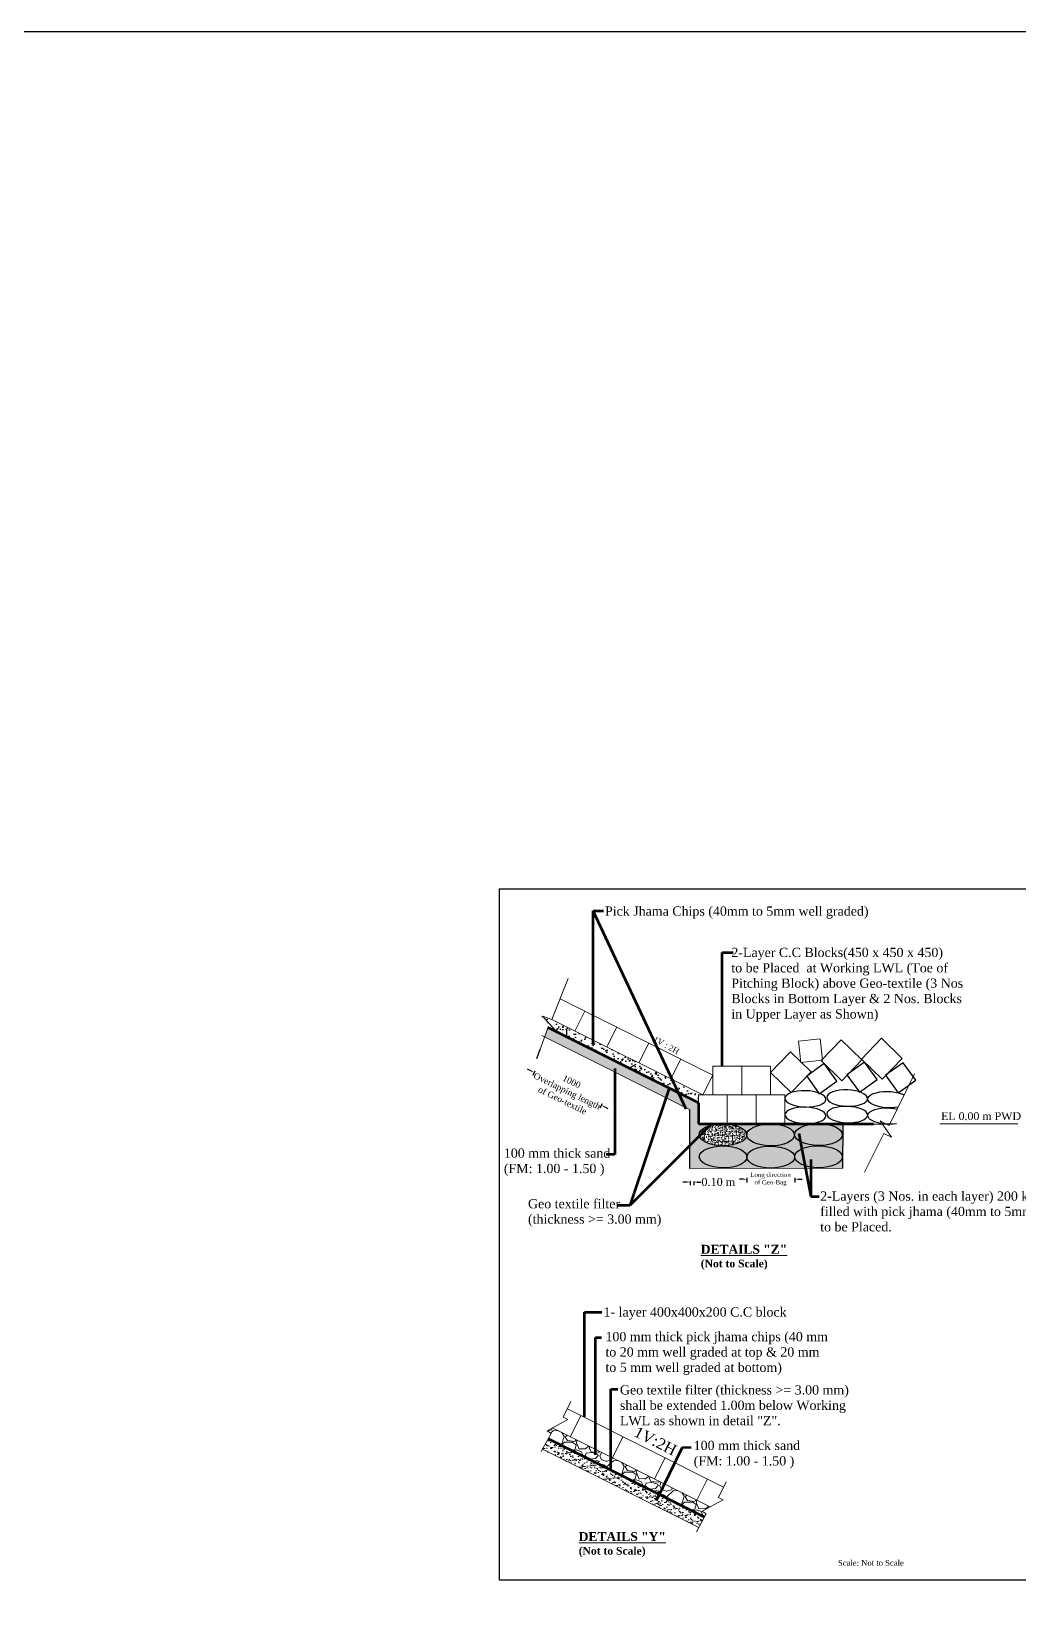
# Model space of a CAD drawing. Header units: metres. Extents: x -2434 to 11656, y -15288 to 8109.
# Drawn here: x 2060.2 to 2170.6, y -14074.8 to -13898.6 of the extents above; entities that cross this region are included whole.
import ezdxf

# ---------------------------------------------------------------- set-up
doc = ezdxf.new("R2010")
doc.units = ezdxf.units.M
doc.layers.add('Layer1', color=7, linetype='Continuous', lineweight=13)
doc.layers.add('LINE', color=7, linetype='Continuous')
doc.styles.add('dim', font='isocp.shx')
doc.styles.get("Standard").update_dxf_attribs({"font": 'times.ttf'})
doc.dimstyles.get("Standard").update_dxf_attribs({"dimtxt": 0.5, "dimasz": 0.4075, "dimexe": 0.364, "dimexo": 0.219, "dimgap": 0.09, "dimtad": 0, "dimdec": 0, "dimlfac": 1000, "dimzin": 0, "dimdsep": 46, "dimtxsty": 'Standard', "dimcen": 0.09, "dimadec": 0, "dimazin": 0, "dimtfac": 1, "dimtdec": 0, "dimtofl": 0, "dimtmove": 0, "dimatfit": 3, "dimfxl": 1, "dimtolj": 1, "dimtzin": 0, "dimarcsym": 0})
doc.dimstyles.new('STANDARD$0', dxfattribs={"dimscale": 0, "dimtxt": 8, "dimasz": 8, "dimexe": 4, "dimexo": 0, "dimgap": 2, "dimtad": 1, "dimdec": 0, "dimzin": 0, "dimdsep": 46, "dimtxsty": 'dim', "dimblk": 'DOTSMALL', "dimcen": 1, "dimclrd": 6, "dimclre": 6, "dimclrt": 256, "dimadec": 0, "dimazin": 0, "dimtfac": 1, "dimtdec": 0, "dimtix": 1, "dimtofl": 0, "dimtmove": 1, "dimatfit": 3, "dimldrblk": 'DOTSMALL', "dimfxl": 6, "dimtolj": 1, "dimtzin": 0, "dimarcsym": 0})
pattern_1 = [(50, (-90.79707, -7241.74977), (0.546554007, -0.047817257), [0.05715, -0.62865]), (355, (-90.7971, -7241.74977), (-0.10572848, 0.57316993), [0.04572, -0.50292]), (100.451, (-90.75153, -7241.75375), (0.440827505, 0.525350063), [0.04857, -0.53427]), (46.1842, (-90.7971, -7241.5974), (0.81323712, -0.126126984), [0.085725, -0.942975]), (96.6356, (-90.7293, -7241.6079), (0.7122127, 0.74227667), [0.072855, -0.801405]), (351.184, (-90.7971, -7241.5974), (0.71221382, 0.74227535), [0.06858, -0.75438]), (21, (-90.72087, -7241.63547), (0.45484464, -0.306796556), [0.05715, -0.62865]), (326, (-90.7209, -7241.63547), (0.185406085, 0.5525639), [0.04572, -0.50292]), (71.4514, (-90.68297, -7241.66103), (0.640249472, 0.245768573), [0.04857, -0.53427]), (37.5, (-90.79707, -7241.74977), (0.00926581, 0.2536651166), [0, -0.496824, 0, -0.51054, 0, -0.504825]), (7.5, (-90.79707, -7241.74977), (0.200458988, 0.300541724), [0, -0.291084, 0, -0.485394, 0, -0.192405]), (327.5, (-90.967, -7241.74977), (0.4067717855, -0.017186232), [0, -0.1905, 0, -0.59436, 0, -0.78867]), (317.5, (-91.0432, -7241.74977), (0.444387544, 0.076279473), [0, -0.24765, 0, -0.394716, 0, -0.56007])]

# ---------------------------------------------------------------- blocks, each defined once
blk = doc.blocks.new('*D1555')
at = {"layer": 'Defpoints', "color": 0, "linetype": 'ByBlock', "lineweight": -3, "ltscale": 0.5}
for p in [(2140.26, -14025.81), (2145.62, -14024.7), (2145.62, -14027.03)]:
    blk.add_point(p, dxfattribs=at)
at = {"layer": 'LINE', "color": 0, "lineweight": -2, "ltscale": 0.5}
for p, q in [((2139.85, -14027.03), (2139.45, -14027.03)), ((2140.26, -14026.88), (2140.26, -14027.39)), ((2145.62, -14026.88), (2145.62, -14027.39)), ((2146.03, -14027.03), (2146.43, -14027.03))]:
    blk.add_line(p, q, dxfattribs=at)
at = {"layer": 'LINE', "color": 0, "linetype": 'ByBlock', "lineweight": -3, "ltscale": 0.5}
for points in [[(2139.85, -14026.96), (2139.85, -14027.09), (2140.26, -14027.03)], [(2146.03, -14026.96), (2146.03, -14027.09), (2145.62, -14027.03)]]:
    blk.add_solid(points, dxfattribs=at)
at = {"layer": 'LINE', "color": 0, "linetype": 'ByBlock', "lineweight": -3, "ltscale": 0.5, "insert": (2142.91, -14027.03), "char_height": 0.5, "attachment_point": 5}
blk.add_mtext('\\A1;Long direction\\Pof Geo-Bag', dxfattribs=at)
blk = doc.blocks.new('*D1556')
at = {"layer": 'Defpoints', "color": 0, "lineweight": -3, "ltscale": 0.5}
for p in [(2133.92, -14027.03), (2134.34, -14027.05), (2134.34, -14027.34)]:
    blk.add_point(p, dxfattribs=at)
at = {"layer": 'LINE', "color": 0, "lineweight": -2, "ltscale": 0.5}
for p, q in [((2133.51, -14027.34), (2133.1, -14027.34)), ((2133.92, -14027.25), (2133.92, -14027.7)), ((2134.34, -14027.27), (2134.34, -14027.7)), ((2134.75, -14027.34), (2135.16, -14027.34))]:
    blk.add_line(p, q, dxfattribs=at)
at = {"layer": 'LINE', "color": 0, "lineweight": -3, "ltscale": 0.5}
for points in [[(2133.51, -14027.27), (2133.51, -14027.41), (2133.92, -14027.34)], [(2134.75, -14027.27), (2134.75, -14027.41), (2134.34, -14027.34)]]:
    blk.add_solid(points, dxfattribs=at)
at = {"layer": 'LINE', "color": 0, "lineweight": 13, "ltscale": 0.5, "insert": (2137.07, -14027.34), "char_height": 0.9, "attachment_point": 5}
blk.add_mtext('\\A1;0.10 m', dxfattribs=at)

msp = doc.modelspace()

# ---------------------------------------------------------------- hatches: boundary and pattern name
at = {"linetype": 'Continuous', "lineweight": -3, "ltscale": 0.5}
h = msp.add_hatch(dxfattribs=at)
h.set_pattern_fill('AR-CONC', color=0, scale=0.0083, style=0)
h.set_pattern_definition([(50, (2388.0079, -13916.4748), (1.512133, -0.1322944), [0.158115, -1.739265]), (355, (2388.0079, -13916.4748), (-0.2925155, 1.58577), [0.126492, -1.391412]), (100.451, (2388.1339, -13916.4859), (1.219623, 1.4534685), [0.134377, -1.478147]), (46.1842, (2388.0079, -13916.0532), (2.249956, -0.348951), [0.237173, -2.608897]), (96.6356, (2388.1954, -13916.0823), (1.970455, 2.053632), [0.201566, -2.21722]), (351.184, (2388.008, -13916.0532), (1.970458, 2.053628), [0.189738, -2.087118]), (21, (2388.2187, -13916.1586), (1.2584035, -0.848804), [0.158115, -1.739265]), (326, (2388.2187, -13916.1586), (0.512957, 1.52876), [0.126492, -1.391412]), (71.4514, (2388.3236, -13916.2293), (1.771357, 0.67996), [0.134377, -1.478147]), (37.5, (2388.0079, -13916.47484), (0.0256354, 0.7018068), [0, -1.3745464, 0, -1.412494, 0, -1.3966825]), (7.5, (2388.0079, -13916.47484), (0.5546032, 0.8314988), [0, -0.8053324, 0, -1.3429234, 0, -0.5323205]), (327.5, (2387.53777, -13916.47484), (1.1254019, -0.0475486), [0, -0.52705, 0, -1.644396, 0, -2.181987]), (317.5, (2387.3269, -13916.4748), (1.2294722, 0.21104), [0, -0.685165, 0, -1.0920476, 0, -1.549527])])
h.paths.add_polyline_path([(2118.452454, -14009.158911), (2117.387415, -14008.778962), (2118.877336, -14010.419343), (2118.384835, -14010.25145), (2134.843344, -14018.480705), (2134.843344, -14017.594618), (2135.323869, -14017.594618)])
at = {"lineweight": -3, "ltscale": 0.5}
h = msp.add_hatch(dxfattribs=at)
h.set_pattern_fill('AR-CONC', color=0, scale=0.005, style=0)
h.set_pattern_definition([(50, (-90.7971, -7241.7498), (0.910923345, -0.07969543), [0.09525, -1.04775]), (355, (-90.7971, -7241.7498), (-0.17621413, 0.95528321), [0.0762, -0.8382]), (100.451, (-90.7212, -7241.7564), (0.73471251, 0.87558344), [0.08095, -0.89045]), (46.1842, (-90.7971, -7241.4958), (1.3553952, -0.21021164), [0.142875, -1.571625]), (96.6356, (-90.6841, -7241.5133), (1.18702117, 1.23712778), [0.121425, -1.335675]), (351.184, (-90.7971, -7241.4958), (1.18702303, 1.2371256), [0.1143, -1.2573]), (21, (-90.6701, -7241.5593), (0.7580744, -0.51132759), [0.09525, -1.04775]), (326, (-90.6701, -7241.5593), (0.30901014, 0.92093983), [0.0762, -0.8382]), (71.4514, (-90.6069, -7241.6019), (1.06708245, 0.40961429), [0.08095, -0.89045]), (37.5, (-90.79707, -7241.74977), (0.015443016, 0.422775194), [0, -0.82804, 0, -0.8509, 0, -0.841375]), (7.5, (-90.79707, -7241.74977), (0.334098313, 0.500902874), [0, -0.48514, 0, -0.80899, 0, -0.320675]), (327.5, (-91.08028, -7241.74977), (0.677952976, -0.02864372), [0, -0.3175, 0, -0.9906, 0, -1.31445]), (317.5, (-91.2073, -7241.74977), (0.740645907, 0.127132455), [0, -0.41275, 0, -0.65786, 0, -0.93345])])
edge = h.paths.add_edge_path()
edge.add_line((2133.843344, -14025.810781), (2151.008759, -14025.802299))
edge.add_line((2151.008759, -14025.802299), (2151.019488, -14020.836774))
edge.add_line((2151.019488, -14020.836774), (2148.795155, -14020.831968))
edge.add_ellipse((2148.267432, -14022.032113), major_axis=(-2.669393, 0.017474), ratio=0.4596705317, start_angle=282.3229213, end_angle=618.7702981, ccw=False)
edge.add_line((2147.705574, -14020.829613), (2144.52773, -14020.822747))
edge.add_line((2144.52773, -14020.822747), (2137.595604, -14020.822747))
edge.add_ellipse((2137.587572, -14022.049788), major_axis=(-2.669393, 0.017474), ratio=0.4596705317, start_angle=184.88008955, end_angle=270.00000001, ccw=False)
edge.add_ellipse((2142.910041, -14022.067463), major_axis=(-2.669393, 0.017474), ratio=0.4596705317, start_angle=4.88008955, end_angle=355.92393405, ccw=False)
edge.add_ellipse((2137.587572, -14022.049788), major_axis=(-2.669393, 0.017474), ratio=0.4596705317, start_angle=271.63179473, end_angle=535.92393405, ccw=False)
edge.add_line((2137.519586, -14020.822747), (2134.843344, -14020.822747))
edge.add_line((2134.843344, -14020.822747), (2134.843344, -14018.480705))
edge.add_line((2134.843344, -14018.480705), (2118.384835, -14010.25145))
edge.add_line((2118.384835, -14010.25145), (2117.991926, -14010.117509))
edge.add_line((2117.991926, -14010.117509), (2117.642371, -14011.108196))
edge.add_line((2117.642371, -14011.108196), (2133.843344, -14019.208683))
edge.add_line((2133.843344, -14019.208683), (2133.843344, -14025.810781))
edge = h.paths.add_edge_path(flags=16)
edge.add_ellipse((2137.607171, -14024.525894), major_axis=(-2.669393, 0.017474), ratio=0.4596705317, start_angle=184.88008955, end_angle=535.92393405, ccw=False)
edge.add_ellipse((2142.92964, -14024.543569), major_axis=(-2.669393, 0.017474), ratio=0.4596705317, start_angle=4.88008955, end_angle=355.92393405, ccw=False)
edge = h.paths.add_edge_path(flags=16)
edge.add_ellipse((2148.287031, -14024.508219), major_axis=(-2.669393, 0.017474), ratio=0.4596705317, start_angle=0, end_angle=360)
h = msp.add_hatch(dxfattribs=at)
h.set_pattern_fill('AR-CONC', color=0, scale=0.003, style=0)
h.set_pattern_definition(pattern_1)
edge = h.paths.add_edge_path()
edge.add_ellipse((2137.587572, -14022.049788), major_axis=(-2.669393, 0.017474), ratio=0.4596705317, start_angle=271.63179473, end_angle=535.92393405)
edge.add_ellipse((2142.910041, -14022.067463), major_axis=(-2.669393, 0.017474), ratio=0.4596705317, start_angle=355.92393405, end_angle=364.88008955, ccw=False)
edge.add_ellipse((2137.587572, -14022.049788), major_axis=(-2.669393, 0.017474), ratio=0.4596705317, start_angle=184.88008955, end_angle=270.00000001)
edge.add_line((2137.595604, -14020.822747), (2137.519586, -14020.822747))
h = msp.add_hatch(dxfattribs=at)
h.set_pattern_fill('AR-CONC', color=0, scale=0.003, style=0)
h.set_pattern_definition(pattern_1)
edge = h.paths.add_edge_path()
edge.add_ellipse((2137.607171, -14024.525894), major_axis=(-2.669393, 0.017474), ratio=0.4596705317, start_angle=184.88008955, end_angle=535.92393405)
edge.add_ellipse((2142.92964, -14024.543569), major_axis=(-2.669393, 0.017474), ratio=0.4596705317, start_angle=355.92393405, end_angle=364.88008955, ccw=False)
edge = h.paths.add_edge_path()
edge.add_ellipse((2142.910041, -14022.067463), major_axis=(-2.669393, 0.017474), ratio=0.4596705317, start_angle=4.88008955, end_angle=355.92393405)
edge.add_ellipse((2137.587572, -14022.049788), major_axis=(-2.669393, 0.017474), ratio=0.4596705317, start_angle=175.92393405, end_angle=184.88008955, ccw=False)
edge = h.paths.add_edge_path()
edge.add_ellipse((2142.92964, -14024.543569), major_axis=(-2.669393, 0.017474), ratio=0.4596705317, start_angle=4.88008955, end_angle=355.92393405)
edge.add_ellipse((2137.607171, -14024.525894), major_axis=(-2.669393, 0.017474), ratio=0.4596705317, start_angle=175.92393405, end_angle=184.88008955, ccw=False)
edge = h.paths.add_edge_path()
edge.add_ellipse((2148.267432, -14022.032113), major_axis=(-2.669393, 0.017474), ratio=0.4596705317, start_angle=282.3229213, end_angle=618.7702981)
edge.add_line((2148.795155, -14020.831968), (2147.705574, -14020.829613))
edge = h.paths.add_edge_path()
edge.add_ellipse((2148.287031, -14024.508219), major_axis=(-2.669393, 0.017474), ratio=0.4596705317, start_angle=0, end_angle=360)
at = {"linetype": 'ByBlock', "lineweight": 13, "ltscale": 0.5}
h = msp.add_hatch(dxfattribs=at)
h.set_pattern_fill('GRAVEL', color=256, scale=0.132, style=0)
h.set_pattern_definition([(228.0128, (2281.18722, -13990.9164), (-26.8224228, -30.17523708), [0.45107, -44.65626]), (184.9697, (2280.88546, -13991.25169), (40.23366508, 3.35277634), [0.774055, -76.63128]), (132.5104, (2280.11432, -13991.31874), (33.5279756, -36.88083603), [0.545796, -54.033804]), (267.2737, (2278.80673, -13992.15694), (3.35278544, 67.05597842), [0.704887, -69.78365]), (292.8337, (2278.7732, -13992.86103), (-16.7640476, 40.23362288), [0.691197, -68.428536]), (357.2737, (2279.04142, -13993.49806), (-67.05597842, 3.35278544), [0.704887, -69.78365]), (37.6942, (2279.74551, -13993.53159), (-43.58642754, -33.52797011), [0.932176, -92.28529]), (72.2553, (2280.48313, -13992.96162), (23.46964695, 73.76162139), [0.88007, -87.126996]), (121.4296, (2280.75135, -13992.12342), (-26.82240691, 43.58634873), [0.707273, -70.02006]), (175.2364, (2280.38254, -13991.5199), (36.88077103, -3.35276853), [0.80746, -39.56555]), (222.3974, (2279.57787, -13991.45286), (-40.23360121, -36.88075202), [1.044223, -103.378176]), (138.8141, (2282.126, -13992.19047), (-23.46958505, 20.11676906), [0.356407, -35.28439]), (171.4692, (2281.85778, -13991.95578), (43.58633347, -6.7056169), [0.67806, -67.12807]), (225, (2281.1872, -13991.8552), (-7e-16, -3.352798), [0.474156, -4.267415]), (203.1986, (2280.9525, -13991.45286), (16.7640565, 6.7056294), [0.25534, -25.27879]), (291.8014, (2280.7178, -13991.55344), (-3.3528024, 10.0584065), [0.361107, -17.694336]), (30.9638, (2280.85194, -13991.8887), (10.0583894, 6.7056052), [0.5865, -18.963516]), (161.5651, (2281.3549, -13991.587), (6.705603, -3.352795), [0.4241, -10.17839]), (16.3895, (2278.7732, -13991.55344), (33.5280185, 10.05837908), [0.594116, -58.817616]), (70.3462, (2279.34318, -13991.3858), (-13.41116263, -36.88074784), [0.49843, -49.344504]), (293.1986, (2281.35486, -13990.9164), (-6.7056294, 16.7640565), [0.51068, -25.023504]), (343.6105, (2281.55602, -13991.3858), (-33.5280185, 10.05837908), [0.594116, -58.817616]), (339.444, (2278.7732, -13993.63218), (-16.7640208, 6.7055919), [0.572926, -28.073364]), (294.7751, (2279.30965, -13993.83334), (-16.76396093, 36.88078287), [0.480047, -47.52475]), (66.8014, (2281.3884, -13994.2692), (6.7056294, 16.7640565), [0.51068, -25.023504]), (17.354, (2281.58955, -13993.79982), (-43.58640235, -13.41117977), [0.562034, -55.64117]), (69.444, (2279.7455, -13994.2692), (-6.7055919, -16.7640208), [0.286464, -28.359936]), (101.3099, (2281.1872, -13994.2692), (-3.3527835, 13.411157), [0.17096, -16.92504]), (165.9638, (2281.1537, -13994.1016), (10.058407, -3.3527942), [0.691197, -13.132746]), (186.009, (2280.48313, -13993.93393), (33.52795056, 3.35279217), [0.640552, -63.41465]), (303.6901, (2280.8519, -13992.1905), (-3.352801, 6.7055935), [0.48355, -11.60515]), (353.1572, (2281.12016, -13992.59281), (56.99762357, -6.70563003), [0.844215, -83.57712]), (60.9454, (2281.95836, -13992.6934), (-13.4111688, -23.46954405), [0.34519, -34.17401]), (90, (2282.126, -13992.3916), (-3.3528, 3.3528), [0.20117, -3.15163]), (120.2564, (2280.41607, -13993.83334), (13.41117158, -23.46958816), [0.465784, -46.11275]), (48.0128, (2280.18138, -13993.431), (26.8224228, 30.17523708), [0.902145, -44.205216]), (0, (2280.785, -13992.7604), (3.3528, 3.3528), [0.87173, -2.48107]), (325.3048, (2281.6566, -13992.76045), (-33.5279419, 23.46960223), [0.530125, -52.482276]), (254.0546, (2282.09247, -13993.0622), (-3.3528086, -13.411232), [0.488174, -23.920644]), (207.646, (2281.95836, -13993.53159), (-63.70317762, -33.52802109), [0.79483, -78.6885]), (175.4261, (2281.25427, -13993.9004), (-43.58641004, 3.35278378), [0.84088, -83.246856]), (175.4261, (2281.25427, -13993.9004), (-43.58641004, 3.35278378), [0.84088, -83.246856])])
h.paths.add_polyline_path([(2118.532131, -14054.860657), (2117.91177, -14055.198607), (2118.362298, -14055.48986), (2118.032183, -14056.086488), (2135.519913, -14064.830353), (2135.726802, -14064.456436), (2135.276274, -14064.165182), (2136.168777, -14063.67898)])
at = {"linetype": 'ByBlock', "lineweight": 18, "ltscale": 0.5}
h = msp.add_hatch(dxfattribs=at)
h.set_pattern_fill('AR-SAND', color=256, scale=0.0132, style=0)
h.set_pattern_definition([(37.5, (2278.7732, -13994.2692), (-0.0211204, 0.6460255), [0, -0.5096256, 0, -0.569976, 0, -0.54483]), (7.5, (2278.7732, -13994.2692), (0.5933707, 0.946209), [0, -0.2749296, 0, -0.4593336, 0, -0.176022]), (327.5, (2278.3608, -13994.2692), (1.04411, 0.001897), [0, -0.16764, 0, -0.603504, 0, -0.787908]), (317.5, (2278.3608, -13994.2692), (1.0078945, 0.2942667), [0, -0.08382, 0, -0.3956304, 0, -0.452628])])
h.paths.add_polyline_path([(2134.880298, -14065.98635), (2135.519913, -14064.830353), (2118.032183, -14056.086488), (2117.392568, -14057.242485)])

# ---------------------------------------------------------------- linework, layer by layer
at = {"color": 0, "linetype": 'Continuous', "lineweight": 13, "ltscale": 0.5}
for p, q in [((2136.457408, -14015.371515), (2119.36753, -14006.826577)), ((2121.01259, -14010.438979), (2122.146129, -14008.215876)), ((2135.323869, -14017.594618), (2118.452454, -14009.158911)), ((2133.843344, -14019.208683), (2117.311533, -14010.942777)), ((2124.59041, -14012.227889), (2125.723949, -14010.004786)), ((2128.16823, -14014.016799), (2129.301768, -14011.793696)), ((2131.74605, -14015.805708), (2132.879588, -14013.582606)), ((2135.323869, -14017.594618), (2136.457408, -14015.371515)), ((2151.008759, -14025.802299), (2133.843344, -14025.810781))]:
    msp.add_line(p, q, dxfattribs=at)
at = {"color": 0, "lineweight": 53, "ltscale": 0.5}
for p, q in [((2134.843344, -14018.480705), (2117.982141, -14010.050103)), ((2144.52773, -14020.822747), (2154.411574, -14020.844103))]:
    msp.add_line(p, q, dxfattribs=at)
at = {"color": 0, "linetype": 'Continuous', "lineweight": -3, "ltscale": 0.5}
for p, q in [((2120.136862, -14011.127464), (2120.132904, -14010.185478)), ((2117.114212, -14012.502287), (2116.744249, -14013.558364)), ((2127.067248, -14014.592657), (2127.862347, -14014.152132)), ((2151.008759, -14025.802299), (2151.019482, -14020.839647)), ((2154.411574, -14020.844103), (2156.250765, -14020.878373))]:
    msp.add_line(p, q, dxfattribs=at)
at = {"color": 0, "lineweight": -3, "ltscale": 0.5}
for p, q in [((2116.101864, -14014.897488), (2115.735519, -14014.719029)), ((2116.533899, -14014.941097), (2116.308799, -14015.403186)), ((2124.057723, -14018.606222), (2123.832623, -14019.068311)), ((2124.358377, -14018.919532), (2124.724721, -14019.097992)), ((2133.843344, -14019.208683), (2133.843344, -14025.810781))]:
    msp.add_line(p, q, dxfattribs=at)
at = {"linetype": 'ByBlock', "lineweight": 13, "ltscale": 0.5}
for p, q in [((2137.658291, -14061.472127), (2120.179941, -14052.732953)), ((2136.168777, -14063.67898), (2118.532131, -14054.860657)), ((2134.880298, -14065.98635), (2117.392568, -14057.242485))]:
    msp.add_line(p, q, dxfattribs=at)
at = {"linetype": 'ByBlock', "lineweight": 18, "ltscale": 0.5}
for p, q in [((2120.499832, -14055.844508), (2121.680476, -14053.48322)), ((2125.222408, -14058.205795), (2126.403052, -14055.844508)), ((2129.944983, -14060.567083), (2131.125627, -14058.205795)), ((2134.667559, -14062.928371), (2135.848203, -14060.567083))]:
    msp.add_line(p, q, dxfattribs=at)
at = {"linetype": 'ByBlock', "lineweight": 60, "ltscale": 0.5}
msp.add_line((2135.519913, -14064.830353), (2118.032183, -14056.086488), dxfattribs=at)
at = {"color": 0, "lineweight": -3, "ltscale": 0.5}
msp.add_lwpolyline([(-254.448511, -13898.58967), (3621.057254, -13898.58967), (3621.057254, -14191.821671), (-254.448511, -14191.821671)], close=True, dxfattribs=at)
at = {"color": 0, "linetype": 'Continuous', "lineweight": -3, "ltscale": 0.5}
for points in [[(2148.562726, -14013.753217), (2150.882547, -14015.998043), (2153.127373, -14013.678221), (2150.807551, -14011.433395)], [(2153.071306, -14013.575229), (2155.391128, -14015.820055), (2157.635954, -14013.500234), (2155.316132, -14011.255408)], [(2142.901861, -14015.074924), (2145.221682, -14017.31975), (2147.466508, -14014.999929), (2145.146687, -14012.755103)], [(2148.367155, -14017.470901), (2150.332868, -14016.057508), (2148.919475, -14014.091795), (2146.953762, -14015.505188)], [(2152.875736, -14017.292914), (2154.841449, -14015.879521), (2153.428056, -14013.913808), (2151.462343, -14015.327201)], [(2157.179923, -14017.36062), (2159.145636, -14015.947226), (2157.732243, -14013.981513), (2155.76653, -14015.394907)]]:
    msp.add_lwpolyline(points, close=True, dxfattribs=at)
at = {"linetype": 'ByBlock', "lineweight": 18, "ltscale": 0.5}
for points in [[(2117.249027, -14057.501913), (2118.362298, -14055.48986), (2117.91177, -14055.198607), (2120.244422, -14053.927866), (2119.714265, -14053.663117), (2120.589033, -14051.915813)], [(2134.61353, -14066.468489), (2135.726802, -14064.456436), (2135.276274, -14064.165182), (2137.608925, -14062.894442), (2137.078768, -14062.629693), (2137.953537, -14060.882389)]]:
    msp.add_lwpolyline(points, dxfattribs=at)
at = {"color": 0, "linetype": 'Continuous', "lineweight": -3, "ltscale": 0.5, "extrusion": (0, 0, -1)}
for centre in [(2151.487521, -14017.943434), (2146.810023, -14018.030678), (2146.813805, -14019.873662), (2151.491303, -14019.786418)]:
    msp.add_ellipse(centre, major_axis=(-2.28678, 0.073593), ratio=0.3999216098, dxfattribs=at)
for centre, start_param, end_param in [((2156.077632, -14018.117921), 4.1890552868, 8.733121289), ((2156.081415, -14019.960905), 4.2820228076, 8.2967749349)]:
    msp.add_ellipse(centre, major_axis=(-2.28678, 0.073593), ratio=0.3999216098, start_param=start_param, end_param=end_param, dxfattribs=at)
at = {"color": 0, "linetype": 'Continuous', "lineweight": 30, "ltscale": 0.5}
for centre in [(2137.587572, -14022.049788), (2142.910041, -14022.067463), (2148.267432, -14022.032113), (2137.607171, -14024.525894), (2142.92964, -14024.543569), (2148.287031, -14024.508219)]:
    msp.add_ellipse(centre, major_axis=(-2.669393, 0.017474), ratio=0.4596705317, dxfattribs=at)
at = {"color": 0, "linetype": 'Continuous', "lineweight": -3, "ltscale": 0.5}
for points in [[(2116.131607, -14014.836431), (2116.07212, -14014.958546), (2116.468208, -14015.075948)], [(2124.38812, -14018.858475), (2124.328633, -14018.98059), (2123.992032, -14018.741073)]]:
    msp.add_solid(points, dxfattribs=at)
at = {"layer": 'Layer1', "color": 7, "lineweight": 30}
msp.add_lwpolyline([(2200.040618, -14071.905823), (2112.583679, -14071.905823), (2112.583679, -13994.544078), (2223.68276, -13994.544078), (2223.68276, -14055.429013), (2223.68276, -14069.383593), (2223.68276, -14071.905823)], close=True, dxfattribs=at)
at = {"layer": 'LINE', "color": 7, "lineweight": 53, "ltscale": 0.5}
for p, q in [((2134.843344, -14018.480705), (2134.843344, -14020.822747)), ((2134.843344, -14020.822747), (2144.52773, -14020.822747))]:
    msp.add_line(p, q, dxfattribs=at)
at = {"layer": 'LINE', "color": 7, "lineweight": 13, "ltscale": 0.5}
for p, q in [((2141.299601, -14017.594618), (2141.299601, -14020.822747)), ((2141.299601, -14020.822747), (2141.299601, -14017.594618)), ((2134.843344, -14020.822747), (2144.52773, -14020.822747)), ((2138.182669, -14020.822747), (2134.95454, -14020.822747)), ((2137.283757, -14020.822747), (2139.088336, -14020.822747)), ((2137.283757, -14020.822747), (2139.088336, -14020.822747)), ((2170.590538, -14020.822747), (2161.841732, -14020.822747))]:
    msp.add_line(p, q, dxfattribs=at)
for points in [[(2120.260251, -14004.551223), (2118.452454, -14009.158911), (2117.387415, -14008.778962), (2118.877336, -14010.419343), (2117.991926, -14010.117509), (2117.119864, -14012.589057)], [(2159.012999, -14015.22793), (2156.183842, -14021.015272), (2155.182624, -14020.489693), (2156.42773, -14022.322839), (2155.593409, -14021.899798), (2153.430741, -14026.236391)]]:
    msp.add_lwpolyline(points, dxfattribs=at)
for points in [[(2148.458935, -14011.29804), (2146.052314, -14011.562402), (2146.316677, -14013.969023), (2148.723297, -14013.70466)], [(2136.457408, -14017.594618), (2139.685537, -14017.594618), (2139.685537, -14014.36649), (2136.457408, -14014.36649)], [(2139.685537, -14017.594618), (2142.913666, -14017.594618), (2142.913666, -14014.36649), (2139.685537, -14014.36649)], [(2134.843344, -14020.822747), (2138.071473, -14020.822747), (2138.071473, -14017.594618), (2134.843344, -14017.594618)], [(2138.071473, -14020.822747), (2141.299601, -14020.822747), (2141.299601, -14017.594618), (2138.071473, -14017.594618)], [(2141.299601, -14020.822747), (2144.52773, -14020.822747), (2144.52773, -14017.594618), (2141.299601, -14017.594618)]]:
    msp.add_lwpolyline(points, close=True, dxfattribs=at)

# ---------------------------------------------------------------- texts
at = {"color": 0, "linetype": 'Continuous', "lineweight": -3, "ltscale": 0.5, "insert": (2120.151178, -14017.150582), "char_height": 0.7, "attachment_point": 5, "rotation": 334.02762363}
msp.add_mtext('\\A1;1000\\POverlapping length\\Pof Geo-textile', dxfattribs=at)
at = {"layer": 'LINE', "color": 7, "lineweight": 13, "ltscale": 0.5}
msp.add_text('1V:2H', height=1.225125, rotation=332.99359933, dxfattribs=at).set_placement((2127.515949, -14055.710505))
at = {"layer": 'LINE', "color": 7, "lineweight": 13, "ltscale": 0.5, "attachment_point": 1}
for s, insert, char_height, width in [('{\\fTimes New Roman|b0|i0|c0|p18;Pick Jhama Chips (40mm to 5mm well graded)}', (2124.391545, -13996.500233), 1.03193343, 39.65808448), ('2-Layer C.C Blocks(450 x 450 x 450)\\Pto be Placed  at Working LWL (Toe of \\PPitching Block) above Geo-textile (3 Nos \\PBlocks in Bottom Layer & 2 Nos. Blocks\\Pin Upper Layer as Shown)', (2138.523818, -14001.128235), 1.03193343, 39.65808448), ('100 mm thick sand \\P(FM: 1.00 - 1.50 )', (2113.077917, -14023.58469), 1.03193343, 39.65808448), ('Geo textile filter \\P(thickness >= 3.00 mm) ', (2115.780259, -14029.248986), 1.03193343, 39.65808448), ('2-Layers (3 Nos. in each layer) 200 kg Geo-bags\\Pfilled with pick jhama (40mm to 5mm well graded)\\Pto be Placed.', (2148.464671, -14028.391099), 1.03193343, 39.65808448), ('{\\fTimes New Roman|b1|i0|c0|p18;\\H1.432x;\\LDETAILS "Z"\\P\\H0.8603x;\\l(Not to Scale)}', (2135.106354, -14034.365521), 0.69625326, 10.94491599), ('1- layer 400x400x200 C.C block', (2124.231731, -14041.363452), 1.03193343, 39.65808448), ('100 mm thick pick jhama chips (40 mm\\Pto 20 mm well graded at top & 20 mm \\Pto 5 mm well graded at bottom) ', (2124.442361, -14044.117697), 1.03193343, 39.65808448), ('Geo textile filter (thickness >= 3.00 mm)\\Pshall be extended 1.00m below Working\\PLWL as shown in detail "Z".', (2126.064245, -14050.080156), 1.03193343, 39.65808448), ('100 mm thick sand \\P(FM: 1.00 - 1.50 )', (2134.314205, -14056.296615), 1.03193343, 39.65808448), ('{\\fTimes New Roman|b1|i0|c0|p18;\\H1.432x;\\LDETAILS "Y"\\P\\H0.8606x;\\l(Not to Scale)}', (2121.449931, -14066.513277), 0.69625326, 10.94491599)]:
    msp.add_mtext(s, dxfattribs=dict(at, insert=insert, char_height=char_height, width=width))
at = {"layer": 'LINE', "color": 7, "lineweight": 13, "ltscale": 0.5, "insert": (2130.044326, -14010.96255), "char_height": 0.6473586, "width": 3.41078658, "attachment_point": 1, "rotation": 330.23510537}
msp.add_mtext('1V : 2H', dxfattribs=at)
at = {"layer": 'LINE', "color": 0, "linetype": 'ByBlock', "lineweight": -3, "ltscale": 0.5, "insert": (2161.987183, -14019.520796), "char_height": 0.88111239, "attachment_point": 1}
msp.add_mtext('EL 0.00 m PWD', dxfattribs=at)
at = {"layer": 'LINE', "color": 7, "linetype": 'ByBlock', "lineweight": 30, "ltscale": 0.5, "insert": (2150.447387, -14069.636478), "char_height": 0.63961538, "width": 13.43449086, "attachment_point": 1}
msp.add_mtext('Scale: Not to Scale', dxfattribs=at)

# ---------------------------------------------------------------- dimensions: what is measured, and where the dimension line sits
at = {"layer": 'LINE', "color": 0, "linetype": 'ByBlock', "lineweight": -3, "ltscale": 0.5}
dim = msp.add_linear_dim(base=(2145.617638, -14027.026657), p1=(2140.260247, -14025.80761), p2=(2145.617638, -14024.704889), text='Long direction\\Pof Geo-Bag', dimstyle='Standard', override={"dimfxl": 0.15, "dimfxlon": 1}, dxfattribs=at)
dim.commit()
dim.dimension.update_dxf_attribs({"geometry": '*D1555', "text_midpoint": (2142.910041, -14027.026657), "dimtype": 160})
at = {"layer": 'LINE', "color": 7, "lineweight": 13, "ltscale": 0.5}
dim = msp.add_linear_dim(base=(2134.340177, -14027.340187), p1=(2133.918937, -14027.033115), p2=(2134.340177, -14027.048324), text='0.10 m', dimstyle='STANDARD$0', override={"dimscale": 1, "dimtxt": 0.9, "dimasz": 0.4075, "dimexe": 0.364, "dimexo": 0.219, "dimgap": 0.09, "dimtad": 0, "dimlfac": 1000, "dimtxsty": 'Standard', "dimcen": 0.09, "dimclrd": 0, "dimclre": 0, "dimclrt": 0, "dimtix": 0, "dimtmove": 0, "dimfxl": 0.12}, dxfattribs=at)
dim.commit()
dim.dimension.update_dxf_attribs({"geometry": '*D1556', "text_midpoint": (2137.071893, -14027.340187), "dimtype": 160})

# ---------------------------------------------------------------- leaders
for points in [[(2123.06984, -14011.824157), (2123.068733, -13996.997939), (2124.209452, -13996.997939)], [(2133.457866, -14019.176067), (2123.068733, -13996.997939)], [(2137.513363, -14014.36649), (2137.513363, -14001.634527), (2138.71176, -14001.634527)], [(2125.507025, -14014.645434), (2125.507025, -14024.253732), (2124.527741, -14024.253732)], [(2131.572626, -14016.845346), (2127.17499, -14029.952915)], [(2136.322376, -14020.822747), (2127.17499, -14029.952915), (2125.741944, -14029.952915)], [(2146.080908, -14021.912206), (2147.428822, -14028.955386)], [(2147.428822, -14024.831848), (2147.428822, -14028.955386), (2148.368231, -14028.955386)], [(2122.113281, -14053.624839), (2122.113281, -14041.918748), (2124.021801, -14041.918748)], [(2123.335026, -14057.868536), (2123.335026, -14044.722945), (2124.004721, -14044.722945)], [(2125.030094, -14059.575754), (2125.030094, -14050.499816), (2125.827476, -14050.499816)], [(2130.148224, -14062.981254), (2133.065927, -14057.024848), (2134.029966, -14057.055111)]]:
    msp.add_leader(points, dimstyle='Standard', override={"dimtxt": 0.9, "dimasz": 0.7, "dimclrd": 7, "dimclre": 7, "dimclrt": 7, "dimlwd": 65535, "dimlwe": 65535}, dxfattribs=at)

doc.saveas('drawing.dxf')
